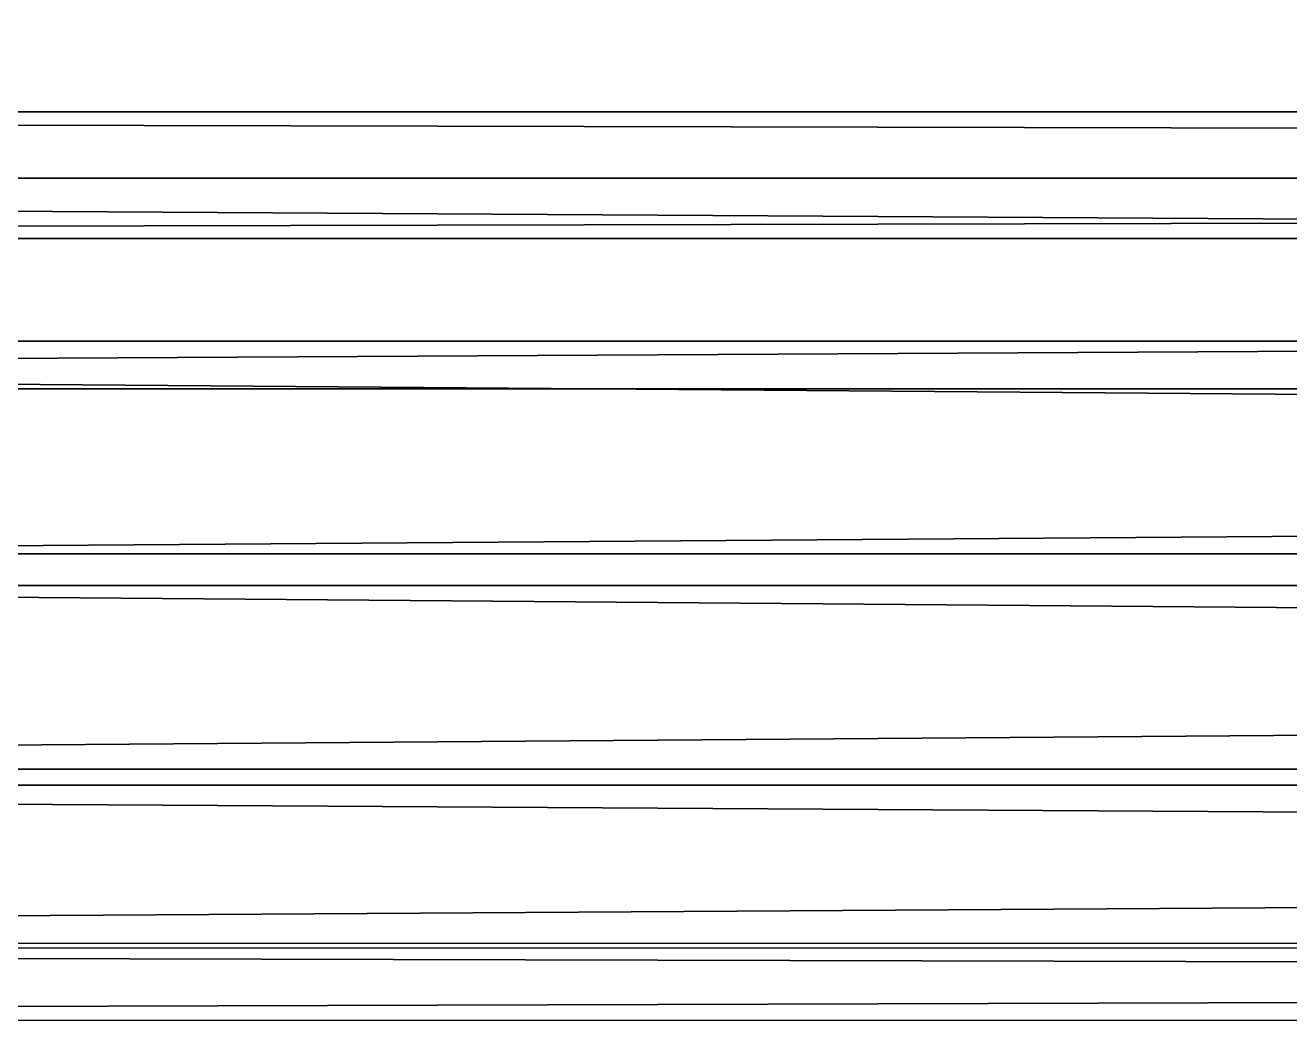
# Model space of a CAD drawing. Extents: x 169 to 1865, y -1518 to 213.
# Drawn here: x 509.4 to 580.5, y -247.1 to -191.1 of the extents above; entities that cross this region are included whole.
import ezdxf

# ---------------------------------------------------------------- set-up
doc = ezdxf.new("R2010")
doc.units = 0
doc.layers.get('0').update_dxf_attribs({"linetype": 'CONTINUOUS'})

msp = doc.modelspace()

# ---------------------------------------------------------------- meshes
mesh = msp.add_polyface()
corners = [(169.4655, 198.858444, 79.822166), (169.465652, -195.872742, 79.822166), (169.465652, -199.495026, 79.582558), (169.465652, -208.550201, 78.637634), (169.465652, -220.320847, 76.648224), (169.465652, -232.089493, 73.275177), (169.465652, -241.138641, 68.179337), (169.465775, -244.750885, 61.021538), (169.465775, -241.404221, 54.124084), (169.465775, -233.056122, 49.679092), (169.465775, -222.208328, 47.152161), (169.465775, -211.362549, 46.008858), (169.465775, -203.020477, 45.714783), (169.465775, -199.683853, 45.735519), (169.4655, 198.803879, 45.735519), (200.205734, 200.961227, 81.921608), (200.205887, -195.942093, 81.921608), (200.205887, -199.673325, 81.674797), (200.206009, -208.834366, 80.718819), (200.206009, -220.786453, 78.698746), (200.206009, -232.904877, 75.225449), (200.206009, -242.72522, 69.69532), (200.206009, -247.093292, 61.039841), (200.206009, -242.994537, 52.592361), (200.206009, -233.800171, 47.696762), (200.206009, -222.557861, 45.077927), (200.206009, -211.50975, 43.9133), (200.206009, -203.050949, 43.615112), (200.206009, -199.677322, 43.636078), (200.205917, 200.899948, 43.636078), (1715.814697, 200.44249, 81.403656), (1715.814697, -195.924942, 81.403656), (1715.814697, -199.629288, 81.158623), (1715.814941, -208.764221, 80.205368), (1715.814941, -220.671539, 78.192863), (1715.814941, -232.703659, 74.744301), (1715.814941, -242.333755, 69.321312), (1715.814941, -246.51535, 61.035324), (1715.814941, -242.602142, 52.970245), (1715.814941, -233.616562, 48.185822), (1715.814941, -222.471588, 45.589661), (1715.814941, -211.473389, 44.430298), (1715.814941, -203.043381, 44.133125), (1715.814941, -199.678909, 44.15403), (1715.814941, 200.382858, 44.15403), (1755.465454, 198.858475, 79.822166), (1755.465454, -195.872696, 79.822166), (1755.465454, -199.49498, 79.582558), (1755.465454, -208.550156, 78.637634), (1755.465454, -220.320801, 76.648224), (1755.465454, -232.089447, 73.275177), (1755.465454, -241.138596, 68.179337), (1755.465698, -244.750839, 61.021538), (1755.465698, -241.404175, 54.124084), (1755.465698, -233.056076, 49.679092), (1755.465698, -222.208282, 47.152161), (1755.465698, -211.362503, 46.008858), (1755.465698, -203.020432, 45.714783), (1755.465454, -199.683823, 45.735519), (1755.465454, 198.803909, 45.735519)]
mesh.append_faces([[corners[k] for k in face] for face in [(0, 16, 15), (1, 17, 16), (2, 18, 17), (3, 19, 18), (4, 20, 19), (5, 21, 20), (6, 22, 21), (7, 23, 22), (8, 24, 23), (9, 25, 24), (10, 26, 25), (11, 27, 26), (12, 28, 27), (13, 29, 28), (14, 15, 29), (15, 31, 30), (16, 32, 31), (17, 33, 32), (18, 34, 33), (19, 35, 34), (20, 36, 35), (21, 37, 36), (22, 38, 37), (23, 39, 38), (24, 40, 39), (25, 41, 40), (26, 42, 41), (27, 43, 42), (28, 44, 43), (29, 30, 44), (30, 46, 45), (31, 47, 46), (32, 48, 47), (33, 49, 48), (34, 50, 49), (35, 51, 50), (36, 52, 51), (37, 53, 52), (38, 54, 53), (39, 55, 54), (40, 56, 55), (41, 57, 56), (42, 58, 57), (43, 59, 58), (44, 45, 59), (53, 51, 52)]], dxfattribs={"vtx0": -1})
mesh.append_faces([[corners[k] for k in face] for face in [(1, 14, 13), (3, 13, 12), (3, 12, 11), (4, 11, 10), (5, 10, 9), (6, 9, 8), (58, 46, 47), (58, 47, 48), (56, 48, 49), (55, 49, 50), (54, 50, 51)]], dxfattribs={"vtx0": -1, "vtx2": -1})
mesh.append_faces([[corners[k] for k in face] for face in [(7, 6, 8)]], dxfattribs={"vtx1": -1})
mesh.append_faces([[corners[k] for k in face] for face in [(2, 1, 13), (3, 2, 13), (4, 3, 11), (5, 4, 10), (6, 5, 9), (58, 59, 46), (57, 58, 48), (56, 57, 48), (55, 56, 49), (54, 55, 50), (53, 54, 51)]], dxfattribs={"vtx1": -1, "vtx2": -1})
mesh.append_faces([[corners[k] for k in face] for face in [(1, 0, 14), (0, 1, 16), (1, 2, 17), (2, 3, 18), (3, 4, 19), (4, 5, 20), (5, 6, 21), (6, 7, 22), (7, 8, 23), (8, 9, 24), (9, 10, 25), (10, 11, 26), (11, 12, 27), (12, 13, 28), (13, 14, 29), (14, 0, 15), (15, 16, 31), (16, 17, 32), (17, 18, 33), (18, 19, 34), (19, 20, 35), (20, 21, 36), (21, 22, 37), (22, 23, 38), (23, 24, 39), (24, 25, 40), (25, 26, 41), (26, 27, 42), (27, 28, 43), (28, 29, 44), (29, 15, 30), (30, 31, 46), (31, 32, 47), (32, 33, 48), (33, 34, 49), (34, 35, 50), (35, 36, 51), (36, 37, 52), (37, 38, 53), (38, 39, 54), (39, 40, 55), (40, 41, 56), (41, 42, 57), (42, 43, 58), (43, 44, 59), (44, 30, 45), (59, 45, 46)]], dxfattribs={"vtx2": -1})

doc.saveas('drawing.dxf')
